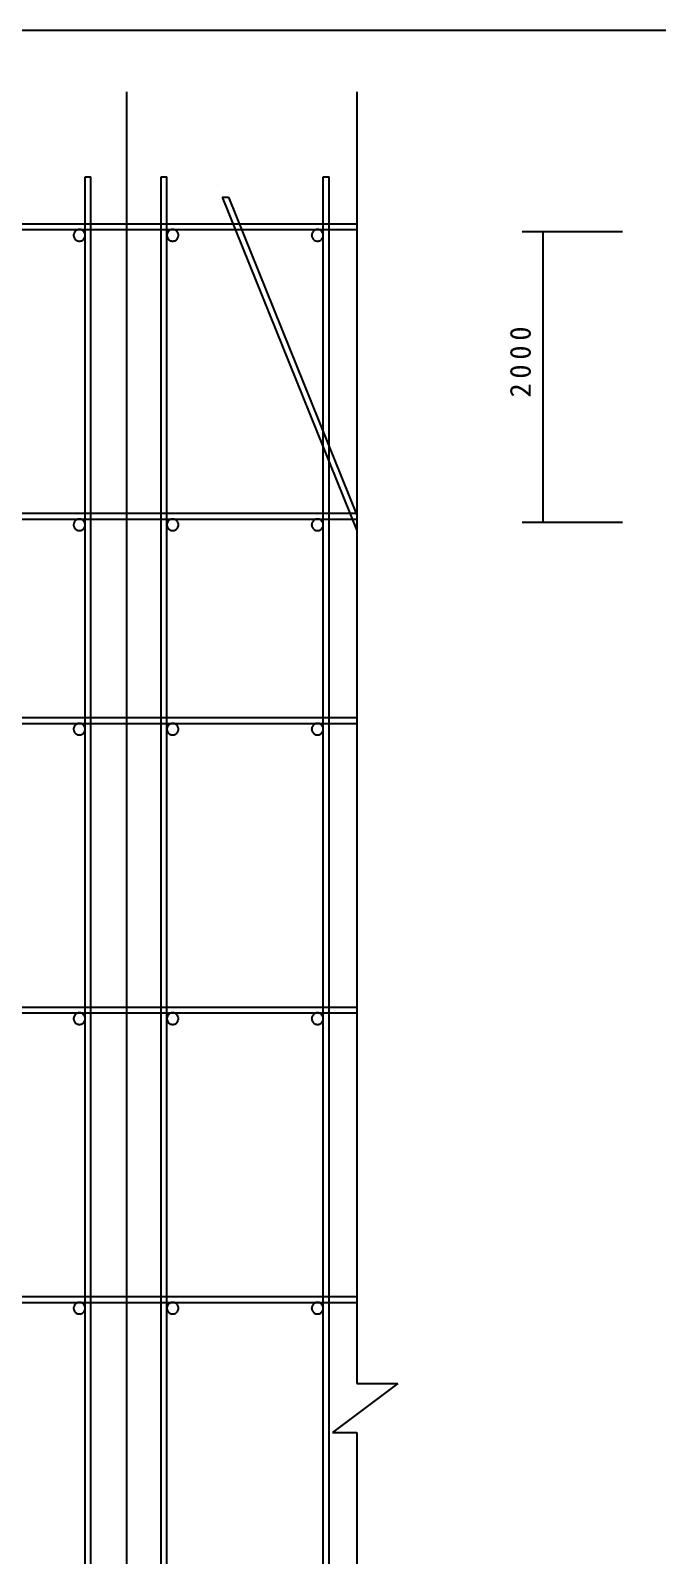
# Model space of a CAD drawing. Header units: metres. Extents: x 0 to 420, y 0 to 297.
# Drawn here: x 191.9 to 252.6, y 149.2 to 297 of the extents above; entities that cross this region are included whole.
import ezdxf

# ---------------------------------------------------------------- set-up
doc = ezdxf.new("R2010")
doc.units = ezdxf.units.M
doc.layers.add(' ', color=7, linetype='Continuous')

msp = doc.modelspace()

# ---------------------------------------------------------------- linework, layer by layer
at = {"layer": ' '}
for p, q in [((201.18, 39.12), (201.18, 291.04)), ((249.21, 277.46), (239.48, 277.46)), ((241.5, 277.46), (241.5, 249.29)), ((249.21, 249.29), (239.48, 249.29))]:
    msp.add_line(p, q, dxfattribs=at)
for p, q in [((420, 296.97), (0, 296.97)), ((223.49, 291.04), (223.49, 165.83)), ((197.16, 57.21), (197.16, 282.79)), ((197.16, 282.79), (197.72, 282.79)), ((197.72, 57.21), (197.72, 282.79)), ((204.51, 57.21), (204.51, 282.79)), ((204.51, 282.79), (205.08, 282.79)), ((205.08, 57.21), (205.08, 282.79)), ((220.23, 57.21), (220.23, 282.79)), ((220.23, 282.79), (220.79, 282.79)), ((220.79, 57.21), (220.79, 282.79)), ((209.98, 281.91), (209.98, 281.91)), ((210.42, 280.81), (223.49, 248.52)), ((210.42, 280.81), (211.03, 280.81)), ((211.03, 280.81), (223.49, 250.01)), ((84.74, 278.24), (223.49, 278.24)), ((84.74, 277.68), (223.49, 277.68)), ((84.74, 250.18), (223.49, 250.18)), ((84.74, 249.62), (223.49, 249.62)), ((84.74, 230.38), (223.49, 230.38)), ((84.74, 229.82), (223.49, 229.82)), ((84.74, 202.32), (223.49, 202.32)), ((84.74, 201.76), (223.49, 201.76)), ((84.74, 174.26), (223.49, 174.26)), ((84.74, 173.7), (223.49, 173.7)), ((227.46, 165.83), (221.11, 161.08)), ((223.49, 165.83), (227.46, 165.83)), ((221.11, 161.08), (223.49, 161.08)), ((223.49, 161.08), (223.49, 45.46))]:
    msp.add_line(p, q)
for points in [[(197.16, 277.12), (197.16, 277.18), (197.15, 277.23), (197.14, 277.28), (197.12, 277.34), (197.09, 277.38), (197.07, 277.43), (197.03, 277.48), (197, 277.52), (196.96, 277.55), (196.91, 277.59), (196.86, 277.62), (196.81, 277.64), (196.76, 277.66), (196.71, 277.67), (196.66, 277.68), (196.6, 277.68), (196.55, 277.68), (196.49, 277.67), (196.44, 277.66), (196.39, 277.64), (196.34, 277.62), (196.29, 277.59), (196.24, 277.55), (196.2, 277.52), (196.17, 277.48), (196.13, 277.43), (196.11, 277.38), (196.08, 277.34), (196.06, 277.28), (196.05, 277.23), (196.04, 277.18), (196.04, 277.12), (196.04, 277.07), (196.05, 277.01), (196.06, 276.96), (196.08, 276.91), (196.11, 276.86), (196.13, 276.81), (196.17, 276.76), (196.2, 276.72), (196.24, 276.69), (196.29, 276.65), (196.34, 276.63), (196.39, 276.6), (196.44, 276.58), (196.49, 276.57), (196.55, 276.56), (196.6, 276.56), (196.66, 276.56), (196.71, 276.57), (196.76, 276.58), (196.81, 276.6), (196.86, 276.63), (196.91, 276.65), (196.96, 276.69), (197, 276.72), (197.03, 276.76), (197.07, 276.81), (197.09, 276.86), (197.12, 276.91), (197.14, 276.96), (197.15, 277.01), (197.16, 277.07), (197.16, 277.12)], [(206.2, 277.12), (206.19, 277.18), (206.19, 277.23), (206.17, 277.28), (206.15, 277.34), (206.13, 277.38), (206.1, 277.43), (206.07, 277.48), (206.03, 277.52), (205.99, 277.55), (205.95, 277.59), (205.9, 277.62), (205.85, 277.64), (205.8, 277.66), (205.75, 277.67), (205.69, 277.68), (205.64, 277.68), (205.58, 277.68), (205.53, 277.67), (205.47, 277.66), (205.42, 277.64), (205.37, 277.62), (205.32, 277.59), (205.28, 277.55), (205.24, 277.52), (205.2, 277.48), (205.17, 277.43), (205.14, 277.38), (205.12, 277.34), (205.1, 277.28), (205.09, 277.23), (205.08, 277.18), (205.08, 277.12), (205.08, 277.07), (205.09, 277.01), (205.1, 276.96), (205.12, 276.91), (205.14, 276.86), (205.17, 276.81), (205.2, 276.76), (205.24, 276.72), (205.28, 276.69), (205.32, 276.65), (205.37, 276.63), (205.42, 276.6), (205.47, 276.58), (205.53, 276.57), (205.58, 276.56), (205.64, 276.56), (205.69, 276.56), (205.75, 276.57), (205.8, 276.58), (205.85, 276.6), (205.9, 276.63), (205.95, 276.65), (205.99, 276.69), (206.03, 276.72), (206.07, 276.76), (206.1, 276.81), (206.13, 276.86), (206.15, 276.91), (206.17, 276.96), (206.19, 277.01), (206.19, 277.07), (206.2, 277.12)], [(220.23, 277.12), (220.22, 277.18), (220.22, 277.23), (220.2, 277.28), (220.18, 277.34), (220.16, 277.38), (220.13, 277.43), (220.1, 277.48), (220.06, 277.52), (220.02, 277.55), (219.98, 277.59), (219.93, 277.62), (219.88, 277.64), (219.83, 277.66), (219.78, 277.67), (219.72, 277.68), (219.67, 277.68), (219.61, 277.68), (219.56, 277.67), (219.5, 277.66), (219.45, 277.64), (219.4, 277.62), (219.35, 277.59), (219.31, 277.55), (219.27, 277.52), (219.23, 277.48), (219.2, 277.43), (219.17, 277.38), (219.15, 277.34), (219.13, 277.28), (219.12, 277.23), (219.11, 277.18), (219.1, 277.12), (219.11, 277.07), (219.12, 277.01), (219.13, 276.96), (219.15, 276.91), (219.17, 276.86), (219.2, 276.81), (219.23, 276.76), (219.27, 276.72), (219.31, 276.69), (219.35, 276.65), (219.4, 276.63), (219.45, 276.6), (219.5, 276.58), (219.56, 276.57), (219.61, 276.56), (219.67, 276.56), (219.72, 276.56), (219.78, 276.57), (219.83, 276.58), (219.88, 276.6), (219.93, 276.63), (219.98, 276.65), (220.02, 276.69), (220.06, 276.72), (220.1, 276.76), (220.13, 276.81), (220.16, 276.86), (220.18, 276.91), (220.2, 276.96), (220.22, 277.01), (220.22, 277.07), (220.23, 277.12)], [(197.16, 249.06), (197.16, 249.12), (197.15, 249.17), (197.14, 249.22), (197.12, 249.28), (197.09, 249.33), (197.07, 249.37), (197.03, 249.42), (197, 249.46), (196.96, 249.5), (196.91, 249.53), (196.86, 249.56), (196.81, 249.58), (196.76, 249.6), (196.71, 249.61), (196.66, 249.62), (196.6, 249.62), (196.55, 249.62), (196.49, 249.61), (196.44, 249.6), (196.39, 249.58), (196.34, 249.56), (196.29, 249.53), (196.24, 249.5), (196.2, 249.46), (196.17, 249.42), (196.13, 249.37), (196.11, 249.33), (196.08, 249.28), (196.06, 249.22), (196.05, 249.17), (196.04, 249.12), (196.04, 249.06), (196.04, 249.01), (196.05, 248.95), (196.06, 248.9), (196.08, 248.85), (196.11, 248.8), (196.13, 248.75), (196.17, 248.71), (196.2, 248.67), (196.24, 248.63), (196.29, 248.6), (196.34, 248.57), (196.39, 248.54), (196.44, 248.52), (196.49, 248.51), (196.55, 248.5), (196.6, 248.5), (196.66, 248.5), (196.71, 248.51), (196.76, 248.52), (196.81, 248.54), (196.86, 248.57), (196.91, 248.6), (196.96, 248.63), (197, 248.67), (197.03, 248.71), (197.07, 248.75), (197.09, 248.8), (197.12, 248.85), (197.14, 248.9), (197.15, 248.95), (197.16, 249.01), (197.16, 249.06)], [(206.2, 249.06), (206.19, 249.12), (206.19, 249.17), (206.17, 249.22), (206.15, 249.28), (206.13, 249.33), (206.1, 249.37), (206.07, 249.42), (206.03, 249.46), (205.99, 249.5), (205.95, 249.53), (205.9, 249.56), (205.85, 249.58), (205.8, 249.6), (205.75, 249.61), (205.69, 249.62), (205.64, 249.62), (205.58, 249.62), (205.53, 249.61), (205.47, 249.6), (205.42, 249.58), (205.37, 249.56), (205.32, 249.53), (205.28, 249.5), (205.24, 249.46), (205.2, 249.42), (205.17, 249.37), (205.14, 249.33), (205.12, 249.28), (205.1, 249.22), (205.09, 249.17), (205.08, 249.12), (205.08, 249.06), (205.08, 249.01), (205.09, 248.95), (205.1, 248.9), (205.12, 248.85), (205.14, 248.8), (205.17, 248.75), (205.2, 248.71), (205.24, 248.67), (205.28, 248.63), (205.32, 248.6), (205.37, 248.57), (205.42, 248.54), (205.47, 248.52), (205.53, 248.51), (205.58, 248.5), (205.64, 248.5), (205.69, 248.5), (205.75, 248.51), (205.8, 248.52), (205.85, 248.54), (205.9, 248.57), (205.95, 248.6), (205.99, 248.63), (206.03, 248.67), (206.07, 248.71), (206.1, 248.75), (206.13, 248.8), (206.15, 248.85), (206.17, 248.9), (206.19, 248.95), (206.19, 249.01), (206.2, 249.06)], [(220.23, 249.06), (220.22, 249.12), (220.22, 249.17), (220.2, 249.22), (220.18, 249.28), (220.16, 249.33), (220.13, 249.37), (220.1, 249.42), (220.06, 249.46), (220.02, 249.5), (219.98, 249.53), (219.93, 249.56), (219.88, 249.58), (219.83, 249.6), (219.78, 249.61), (219.72, 249.62), (219.67, 249.62), (219.61, 249.62), (219.56, 249.61), (219.5, 249.6), (219.45, 249.58), (219.4, 249.56), (219.35, 249.53), (219.31, 249.5), (219.27, 249.46), (219.23, 249.42), (219.2, 249.37), (219.17, 249.33), (219.15, 249.28), (219.13, 249.22), (219.12, 249.17), (219.11, 249.12), (219.1, 249.06), (219.11, 249.01), (219.12, 248.95), (219.13, 248.9), (219.15, 248.85), (219.17, 248.8), (219.2, 248.75), (219.23, 248.71), (219.27, 248.67), (219.31, 248.63), (219.35, 248.6), (219.4, 248.57), (219.45, 248.54), (219.5, 248.52), (219.56, 248.51), (219.61, 248.5), (219.67, 248.5), (219.72, 248.5), (219.78, 248.51), (219.83, 248.52), (219.88, 248.54), (219.93, 248.57), (219.98, 248.6), (220.02, 248.63), (220.06, 248.67), (220.1, 248.71), (220.13, 248.75), (220.16, 248.8), (220.18, 248.85), (220.2, 248.9), (220.22, 248.95), (220.22, 249.01), (220.23, 249.06)], [(197.16, 229.26), (197.16, 229.31), (197.15, 229.37), (197.14, 229.42), (197.12, 229.47), (197.09, 229.52), (197.07, 229.57), (197.03, 229.61), (197, 229.65), (196.96, 229.69), (196.91, 229.72), (196.86, 229.75), (196.81, 229.78), (196.76, 229.79), (196.71, 229.81), (196.66, 229.82), (196.6, 229.82), (196.55, 229.82), (196.49, 229.81), (196.44, 229.79), (196.39, 229.78), (196.34, 229.75), (196.29, 229.72), (196.24, 229.69), (196.2, 229.65), (196.17, 229.61), (196.13, 229.57), (196.11, 229.52), (196.08, 229.47), (196.06, 229.42), (196.05, 229.37), (196.04, 229.31), (196.04, 229.26), (196.04, 229.2), (196.05, 229.15), (196.06, 229.09), (196.08, 229.04), (196.11, 228.99), (196.13, 228.94), (196.17, 228.9), (196.2, 228.86), (196.24, 228.82), (196.29, 228.79), (196.34, 228.76), (196.39, 228.74), (196.44, 228.72), (196.49, 228.71), (196.55, 228.7), (196.6, 228.7), (196.66, 228.7), (196.71, 228.71), (196.76, 228.72), (196.81, 228.74), (196.86, 228.76), (196.91, 228.79), (196.96, 228.82), (197, 228.86), (197.03, 228.9), (197.07, 228.94), (197.09, 228.99), (197.12, 229.04), (197.14, 229.09), (197.15, 229.15), (197.16, 229.2), (197.16, 229.26)], [(206.2, 229.26), (206.19, 229.31), (206.19, 229.37), (206.17, 229.42), (206.15, 229.47), (206.13, 229.52), (206.1, 229.57), (206.07, 229.61), (206.03, 229.65), (205.99, 229.69), (205.95, 229.72), (205.9, 229.75), (205.85, 229.78), (205.8, 229.79), (205.75, 229.81), (205.69, 229.82), (205.64, 229.82), (205.58, 229.82), (205.53, 229.81), (205.47, 229.79), (205.42, 229.78), (205.37, 229.75), (205.32, 229.72), (205.28, 229.69), (205.24, 229.65), (205.2, 229.61), (205.17, 229.57), (205.14, 229.52), (205.12, 229.47), (205.1, 229.42), (205.09, 229.37), (205.08, 229.31), (205.08, 229.26), (205.08, 229.2), (205.09, 229.15), (205.1, 229.09), (205.12, 229.04), (205.14, 228.99), (205.17, 228.94), (205.2, 228.9), (205.24, 228.86), (205.28, 228.82), (205.32, 228.79), (205.37, 228.76), (205.42, 228.74), (205.47, 228.72), (205.53, 228.71), (205.58, 228.7), (205.64, 228.7), (205.69, 228.7), (205.75, 228.71), (205.8, 228.72), (205.85, 228.74), (205.9, 228.76), (205.95, 228.79), (205.99, 228.82), (206.03, 228.86), (206.07, 228.9), (206.1, 228.94), (206.13, 228.99), (206.15, 229.04), (206.17, 229.09), (206.19, 229.15), (206.19, 229.2), (206.2, 229.26)], [(220.23, 229.26), (220.22, 229.31), (220.22, 229.37), (220.2, 229.42), (220.18, 229.47), (220.16, 229.52), (220.13, 229.57), (220.1, 229.61), (220.06, 229.65), (220.02, 229.69), (219.98, 229.72), (219.93, 229.75), (219.88, 229.78), (219.83, 229.79), (219.78, 229.81), (219.72, 229.82), (219.67, 229.82), (219.61, 229.82), (219.56, 229.81), (219.5, 229.79), (219.45, 229.78), (219.4, 229.75), (219.35, 229.72), (219.31, 229.69), (219.27, 229.65), (219.23, 229.61), (219.2, 229.57), (219.17, 229.52), (219.15, 229.47), (219.13, 229.42), (219.12, 229.37), (219.11, 229.31), (219.1, 229.26), (219.11, 229.2), (219.12, 229.15), (219.13, 229.09), (219.15, 229.04), (219.17, 228.99), (219.2, 228.94), (219.23, 228.9), (219.27, 228.86), (219.31, 228.82), (219.35, 228.79), (219.4, 228.76), (219.45, 228.74), (219.5, 228.72), (219.56, 228.71), (219.61, 228.7), (219.67, 228.7), (219.72, 228.7), (219.78, 228.71), (219.83, 228.72), (219.88, 228.74), (219.93, 228.76), (219.98, 228.79), (220.02, 228.82), (220.06, 228.86), (220.1, 228.9), (220.13, 228.94), (220.16, 228.99), (220.18, 229.04), (220.2, 229.09), (220.22, 229.15), (220.22, 229.2), (220.23, 229.26)], [(197.16, 201.2), (197.16, 201.25), (197.15, 201.31), (197.14, 201.36), (197.12, 201.41), (197.09, 201.46), (197.07, 201.51), (197.03, 201.55), (197, 201.6), (196.96, 201.63), (196.91, 201.66), (196.86, 201.69), (196.81, 201.72), (196.76, 201.74), (196.71, 201.75), (196.66, 201.76), (196.6, 201.76), (196.55, 201.76), (196.49, 201.75), (196.44, 201.74), (196.39, 201.72), (196.34, 201.69), (196.29, 201.66), (196.24, 201.63), (196.2, 201.6), (196.17, 201.55), (196.13, 201.51), (196.11, 201.46), (196.08, 201.41), (196.06, 201.36), (196.05, 201.31), (196.04, 201.25), (196.04, 201.2), (196.04, 201.14), (196.05, 201.09), (196.06, 201.04), (196.08, 200.98), (196.11, 200.93), (196.13, 200.89), (196.17, 200.84), (196.2, 200.8), (196.24, 200.76), (196.29, 200.73), (196.34, 200.7), (196.39, 200.68), (196.44, 200.66), (196.49, 200.65), (196.55, 200.64), (196.6, 200.64), (196.66, 200.64), (196.71, 200.65), (196.76, 200.66), (196.81, 200.68), (196.86, 200.7), (196.91, 200.73), (196.96, 200.76), (197, 200.8), (197.03, 200.84), (197.07, 200.89), (197.09, 200.93), (197.12, 200.98), (197.14, 201.04), (197.15, 201.09), (197.16, 201.14), (197.16, 201.2)], [(206.2, 201.2), (206.19, 201.25), (206.19, 201.31), (206.17, 201.36), (206.15, 201.41), (206.13, 201.46), (206.1, 201.51), (206.07, 201.55), (206.03, 201.6), (205.99, 201.63), (205.95, 201.66), (205.9, 201.69), (205.85, 201.72), (205.8, 201.74), (205.75, 201.75), (205.69, 201.76), (205.64, 201.76), (205.58, 201.76), (205.53, 201.75), (205.47, 201.74), (205.42, 201.72), (205.37, 201.69), (205.32, 201.66), (205.28, 201.63), (205.24, 201.6), (205.2, 201.55), (205.17, 201.51), (205.14, 201.46), (205.12, 201.41), (205.1, 201.36), (205.09, 201.31), (205.08, 201.25), (205.08, 201.2), (205.08, 201.14), (205.09, 201.09), (205.1, 201.04), (205.12, 200.98), (205.14, 200.93), (205.17, 200.89), (205.2, 200.84), (205.24, 200.8), (205.28, 200.76), (205.32, 200.73), (205.37, 200.7), (205.42, 200.68), (205.47, 200.66), (205.53, 200.65), (205.58, 200.64), (205.64, 200.64), (205.69, 200.64), (205.75, 200.65), (205.8, 200.66), (205.85, 200.68), (205.9, 200.7), (205.95, 200.73), (205.99, 200.76), (206.03, 200.8), (206.07, 200.84), (206.1, 200.89), (206.13, 200.93), (206.15, 200.98), (206.17, 201.04), (206.19, 201.09), (206.19, 201.14), (206.2, 201.2)], [(220.23, 201.2), (220.22, 201.25), (220.22, 201.31), (220.2, 201.36), (220.18, 201.41), (220.16, 201.46), (220.13, 201.51), (220.1, 201.55), (220.06, 201.6), (220.02, 201.63), (219.98, 201.66), (219.93, 201.69), (219.88, 201.72), (219.83, 201.74), (219.78, 201.75), (219.72, 201.76), (219.67, 201.76), (219.61, 201.76), (219.56, 201.75), (219.5, 201.74), (219.45, 201.72), (219.4, 201.69), (219.35, 201.66), (219.31, 201.63), (219.27, 201.6), (219.23, 201.55), (219.2, 201.51), (219.17, 201.46), (219.15, 201.41), (219.13, 201.36), (219.12, 201.31), (219.11, 201.25), (219.1, 201.2), (219.11, 201.14), (219.12, 201.09), (219.13, 201.04), (219.15, 200.98), (219.17, 200.93), (219.2, 200.89), (219.23, 200.84), (219.27, 200.8), (219.31, 200.76), (219.35, 200.73), (219.4, 200.7), (219.45, 200.68), (219.5, 200.66), (219.56, 200.65), (219.61, 200.64), (219.67, 200.64), (219.72, 200.64), (219.78, 200.65), (219.83, 200.66), (219.88, 200.68), (219.93, 200.7), (219.98, 200.73), (220.02, 200.76), (220.06, 200.8), (220.1, 200.84), (220.13, 200.89), (220.16, 200.93), (220.18, 200.98), (220.2, 201.04), (220.22, 201.09), (220.22, 201.14), (220.23, 201.2)], [(197.16, 173.14), (197.16, 173.19), (197.15, 173.25), (197.14, 173.3), (197.12, 173.35), (197.09, 173.4), (197.07, 173.45), (197.03, 173.5), (197, 173.54), (196.96, 173.57), (196.91, 173.61), (196.86, 173.63), (196.81, 173.66), (196.76, 173.68), (196.71, 173.69), (196.66, 173.7), (196.6, 173.7), (196.55, 173.7), (196.49, 173.69), (196.44, 173.68), (196.39, 173.66), (196.34, 173.63), (196.29, 173.61), (196.24, 173.57), (196.2, 173.54), (196.17, 173.5), (196.13, 173.45), (196.11, 173.4), (196.08, 173.35), (196.06, 173.3), (196.05, 173.25), (196.04, 173.19), (196.04, 173.14), (196.04, 173.08), (196.05, 173.03), (196.06, 172.98), (196.08, 172.93), (196.11, 172.88), (196.13, 172.83), (196.17, 172.78), (196.2, 172.74), (196.24, 172.71), (196.29, 172.67), (196.34, 172.64), (196.39, 172.62), (196.44, 172.6), (196.49, 172.59), (196.55, 172.58), (196.6, 172.58), (196.66, 172.58), (196.71, 172.59), (196.76, 172.6), (196.81, 172.62), (196.86, 172.64), (196.91, 172.67), (196.96, 172.71), (197, 172.74), (197.03, 172.78), (197.07, 172.83), (197.09, 172.88), (197.12, 172.93), (197.14, 172.98), (197.15, 173.03), (197.16, 173.08), (197.16, 173.14)], [(206.2, 173.14), (206.19, 173.19), (206.19, 173.25), (206.17, 173.3), (206.15, 173.35), (206.13, 173.4), (206.1, 173.45), (206.07, 173.5), (206.03, 173.54), (205.99, 173.57), (205.95, 173.61), (205.9, 173.63), (205.85, 173.66), (205.8, 173.68), (205.75, 173.69), (205.69, 173.7), (205.64, 173.7), (205.58, 173.7), (205.53, 173.69), (205.47, 173.68), (205.42, 173.66), (205.37, 173.63), (205.32, 173.61), (205.28, 173.57), (205.24, 173.54), (205.2, 173.5), (205.17, 173.45), (205.14, 173.4), (205.12, 173.35), (205.1, 173.3), (205.09, 173.25), (205.08, 173.19), (205.08, 173.14), (205.08, 173.08), (205.09, 173.03), (205.1, 172.98), (205.12, 172.93), (205.14, 172.88), (205.17, 172.83), (205.2, 172.78), (205.24, 172.74), (205.28, 172.71), (205.32, 172.67), (205.37, 172.64), (205.42, 172.62), (205.47, 172.6), (205.53, 172.59), (205.58, 172.58), (205.64, 172.58), (205.69, 172.58), (205.75, 172.59), (205.8, 172.6), (205.85, 172.62), (205.9, 172.64), (205.95, 172.67), (205.99, 172.71), (206.03, 172.74), (206.07, 172.78), (206.1, 172.83), (206.13, 172.88), (206.15, 172.93), (206.17, 172.98), (206.19, 173.03), (206.19, 173.08), (206.2, 173.14)], [(220.23, 173.14), (220.22, 173.19), (220.22, 173.25), (220.2, 173.3), (220.18, 173.35), (220.16, 173.4), (220.13, 173.45), (220.1, 173.5), (220.06, 173.54), (220.02, 173.57), (219.98, 173.61), (219.93, 173.63), (219.88, 173.66), (219.83, 173.68), (219.78, 173.69), (219.72, 173.7), (219.67, 173.7), (219.61, 173.7), (219.56, 173.69), (219.5, 173.68), (219.45, 173.66), (219.4, 173.63), (219.35, 173.61), (219.31, 173.57), (219.27, 173.54), (219.23, 173.5), (219.2, 173.45), (219.17, 173.4), (219.15, 173.35), (219.13, 173.3), (219.12, 173.25), (219.11, 173.19), (219.1, 173.14), (219.11, 173.08), (219.12, 173.03), (219.13, 172.98), (219.15, 172.93), (219.17, 172.88), (219.2, 172.83), (219.23, 172.78), (219.27, 172.74), (219.31, 172.71), (219.35, 172.67), (219.4, 172.64), (219.45, 172.62), (219.5, 172.6), (219.56, 172.59), (219.61, 172.58), (219.67, 172.58), (219.72, 172.58), (219.78, 172.59), (219.83, 172.6), (219.88, 172.62), (219.93, 172.64), (219.98, 172.67), (220.02, 172.71), (220.06, 172.74), (220.1, 172.78), (220.13, 172.83), (220.16, 172.88), (220.18, 172.93), (220.2, 172.98), (220.22, 173.03), (220.22, 173.08), (220.23, 173.14)]]:
    msp.add_lwpolyline(points)

# ---------------------------------------------------------------- texts
for s, p in [('0', (240.32, 266.91)), ('0', (240.32, 265.07)), ('0', (240.32, 263.23)), ('2', (240.32, 261.4))]:
    msp.add_text(s, height=2.02, rotation=90, dxfattribs=at).set_placement(p)

doc.saveas('drawing.dxf')
